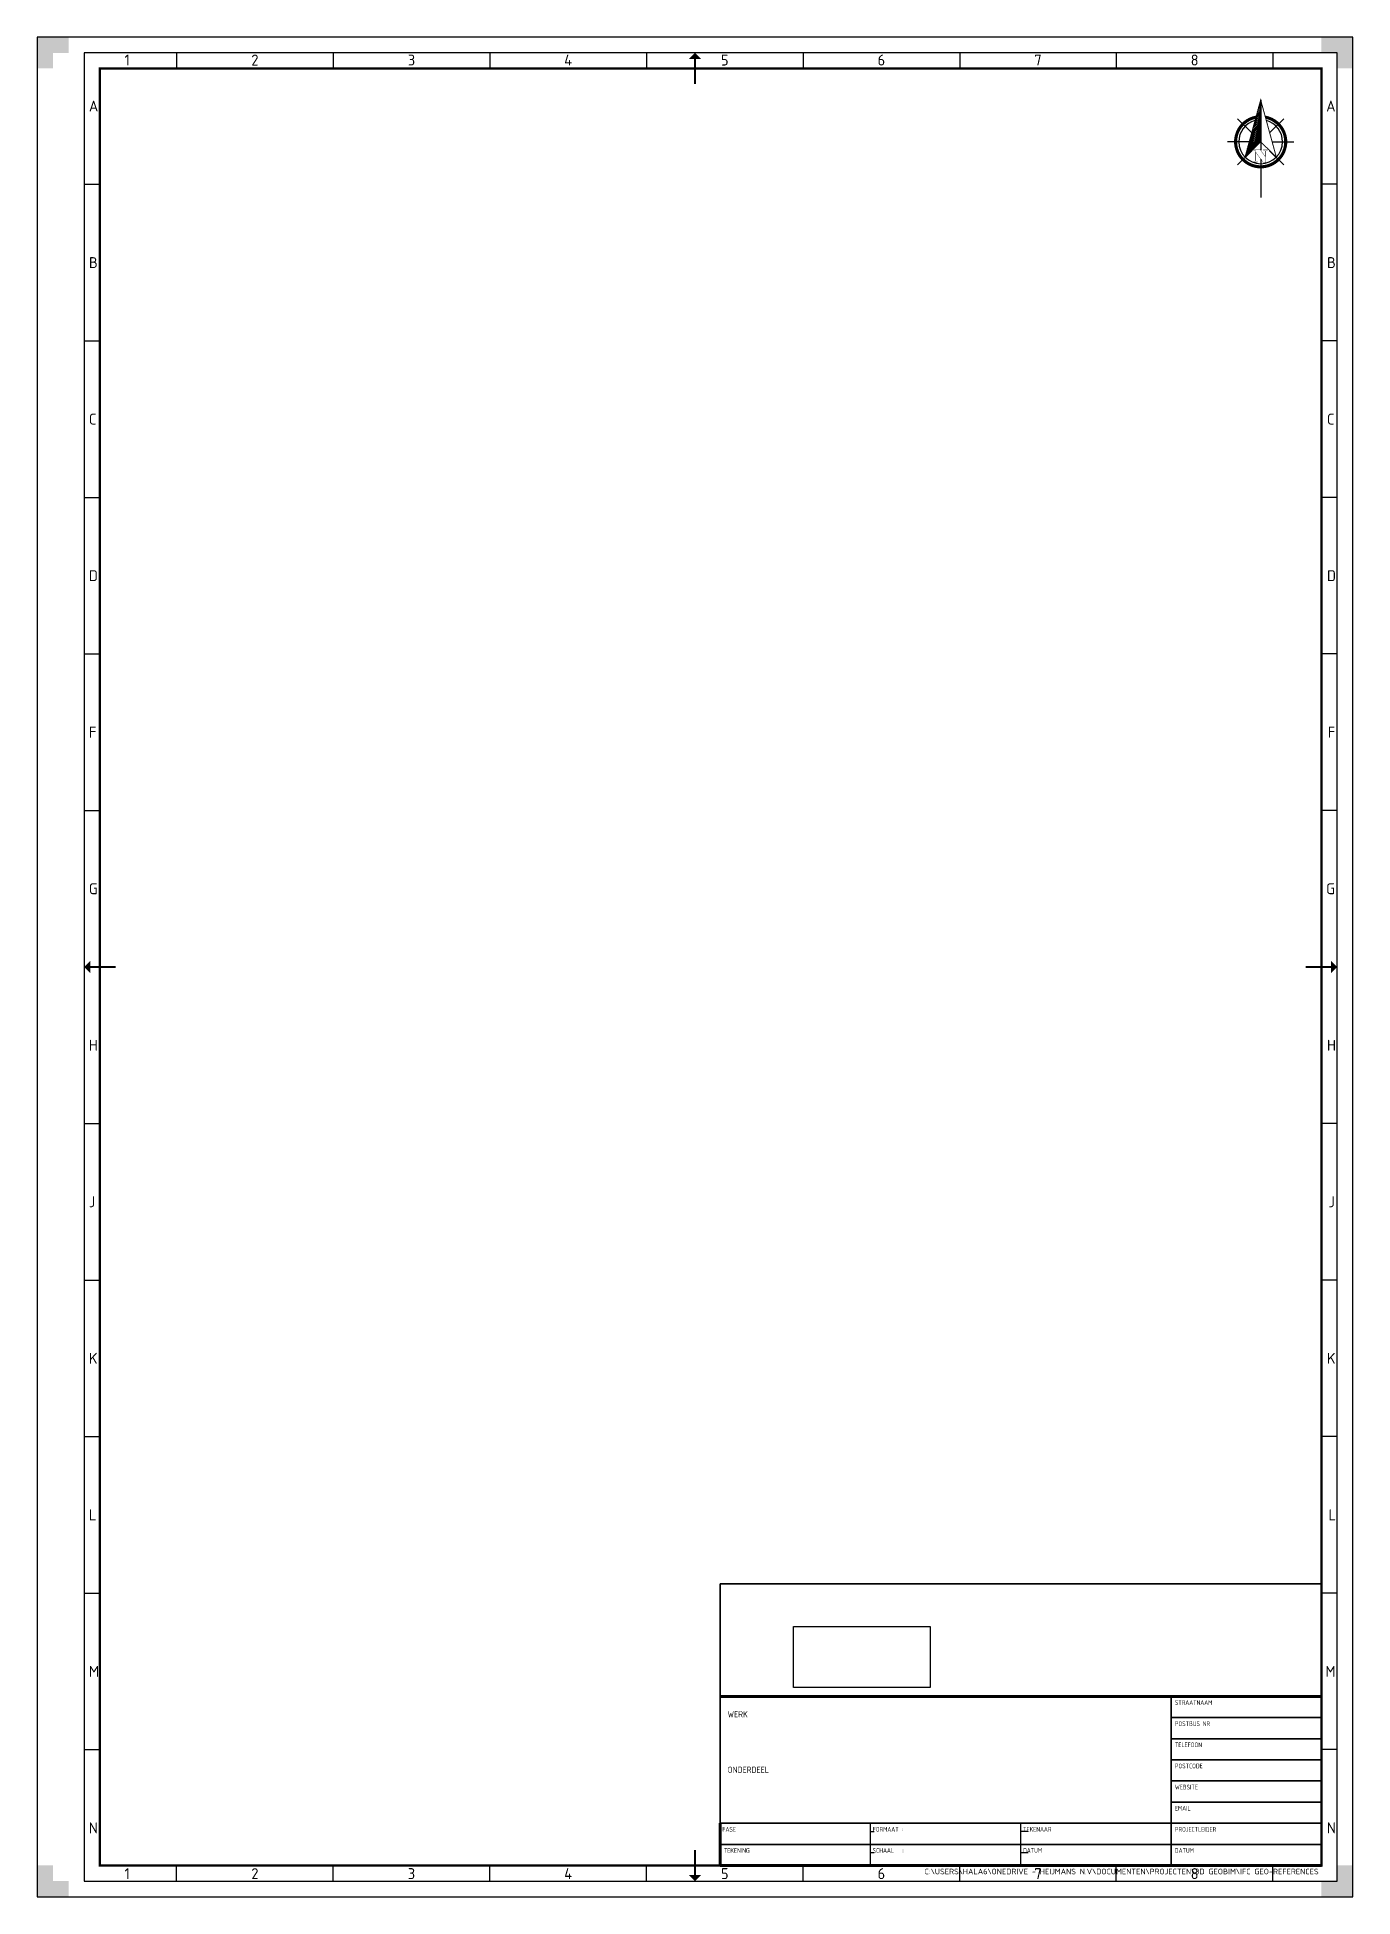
# Paper-space layout 'A2P' of a CAD drawing. Header units: metres, sheet in millimetres. Extents: x 0 to 420, y 0 to 594.
import ezdxf
from ezdxf.enums import TextEntityAlignment as Align

# ---------------------------------------------------------------- set-up
doc = ezdxf.new("R2010")
doc.units = ezdxf.units.M
doc.layers.get('0').update_dxf_attribs({"lineweight": 18})
doc.layers.add('kader', color=250, linetype='Continuous')
doc.layers.add('X-XX-AL-viewports', color=250, linetype='Continuous')
doc.layers.add('X-XX-AL-A60', color=7, linetype='Continuous', lineweight=25, true_color=0x666666)
for name, color, linetype, lineweight in [('X-XX-AL-TEKENBLAD-S', 7, 'Continuous', 25), ('X-XX-AL-TEKENBLAD_KADER-G', 7, 'Continuous', 25), ('X-XX-AL-TEKENBLAD_KADER_AFSNIJMARKERING-G', 7, 'Continuous', 25), ('X-XX-AL-TEKENBLAD_KADER_CENTERMARKERING-G', 7, 'Continuous', 25), ('X-XX-AL-TEKENBLAD_KADER_ROOSTERVERDELING-G', 7, 'Continuous', 25), ('X-XX-AL-TEKENBLAD_KADER_ROOSTERVERDELING-T35', 7, 'Continuous', 35), ('X-XX-AL-TEKENBLAD_KADER_VOUWMERK-G', 7, 'Continuous', 18), ('X-XX-AL-TEKENBLAD_TITELBLOK-G', 7, 'Continuous', 25), ('X-XX-AL-TEKENBLAD_TITELBLOK-T', 7, 'Continuous', 25)]:
    doc.layers.add(name, color=color, linetype=linetype, lineweight=lineweight)
doc.styles.add('arial', font='NLCS-ISO.ttf')
doc.styles.add('NLCS-ISO', font='NLCS-ISO.ttf')
doc.styles.add('Verdana', font='NLCS-ISO.ttf')
picture_1 = doc.add_image_def('image1.png', size_in_pixel=(400, 178))

# ---------------------------------------------------------------- blocks, each defined once
blk = doc.blocks.new('*X2')
at = {"color": 0}
for p, q in [((147.15, -410.22), (147.62, -409.76)), ((147.35, -409.49), (147.62, -409.23)), ((147.55, -408.76), (147.62, -408.7)), ((144.96, -418.25), (147.62, -415.59)), ((145.16, -417.52), (147.62, -415.06)), ((145.36, -416.79), (147.62, -414.53)), ((145.56, -416.06), (147.62, -414)), ((145.76, -415.33), (147.62, -413.47)), ((145.96, -414.6), (147.62, -412.94)), ((146.16, -413.87), (147.62, -412.41)), ((146.36, -413.14), (147.62, -411.88)), ((146.55, -412.41), (147.62, -411.35)), ((146.75, -411.68), (147.62, -410.82)), ((146.95, -410.95), (147.62, -410.29)), ((142.76, -426.28), (147.62, -421.42)), ((142.96, -425.55), (147.62, -420.89)), ((143.16, -424.82), (147.62, -420.36)), ((143.36, -424.09), (147.62, -419.83)), ((143.56, -423.36), (147.62, -419.3)), ((143.76, -422.63), (147.62, -418.77)), ((143.96, -421.9), (147.62, -418.24)), ((144.16, -421.17), (147.62, -417.71)), ((144.36, -420.44), (147.62, -417.18)), ((144.56, -419.71), (147.62, -416.65)), ((144.76, -418.98), (147.62, -416.12))]:
    blk.add_line(p, q, dxfattribs=at)
blk = doc.blocks.new('Npijl12')
for p, q in [((0, 31.2), (0, 15.11)), ((-2.87, 20.7), (-7.37, 25.19)), ((2.87, 20.7), (7.37, 25.19)), ((-3.66, 17.83), (-10.62, 17.83)), ((3.66, 17.83), (10.62, 17.83)), ((-2.87, 14.95), (-7.37, 10.46)), ((0, 12.33), (0, 0)), ((2.87, 14.95), (7.37, 10.46))]:
    blk.add_line(p, q)
for points, const_width in [([(-5.01, 12.87), (0, 31.2), (5, 12.93), (0, 17.83), (-5.01, 12.87)], 0.3), ([(-1.55, 11.89), (-1.55, 11.83), (-1.54, 11.76), (-1.53, 11.7), (-1.52, 11.65), (-1.51, 11.61), (-1.49, 11.57), (-1.47, 11.54), (-1.45, 11.52), (-1.42, 11.51), (-1.39, 11.5), (-1.34, 11.48), (-1.29, 11.47), (-1.23, 11.46), (-1.16, 11.45), (-1.08, 11.44), (-1, 11.44), (-1, 11.29), (-2.34, 11.29), (-2.34, 11.44), (-2.3, 11.44), (-2.23, 11.44), (-2.16, 11.45), (-2.09, 11.46), (-2.04, 11.47), (-1.99, 11.48), (-1.95, 11.5), (-1.91, 11.51), (-1.88, 11.52), (-1.86, 11.54), (-1.83, 11.57), (-1.81, 11.61), (-1.8, 11.65), (-1.78, 11.7), (-1.77, 11.75), (-1.76, 11.82), (-1.76, 11.88), (-1.76, 15.16), (-2.34, 15.16), (-2.34, 15.32), (-0.16, 15.32), (1.44, 13.12), (1.44, 14.69), (1.44, 14.76), (1.43, 14.82), (1.42, 14.88), (1.41, 14.93), (1.4, 14.98), (1.38, 15.02), (1.36, 15.04), (1.34, 15.06), (1.31, 15.09), (1.27, 15.11), (1.22, 15.12), (1.17, 15.14), (1.11, 15.15), (1.04, 15.16), (0.97, 15.16), (0.89, 15.16), (0.87, 15.16), (0.87, 15.32), (2.21, 15.32), (2.21, 15.16), (2.17, 15.16), (2.09, 15.16), (2.03, 15.16), (1.97, 15.15), (1.91, 15.14), (1.86, 15.13), (1.82, 15.11), (1.78, 15.1), (1.76, 15.08), (1.74, 15.05), (1.72, 15.02), (1.7, 14.98), (1.68, 14.94), (1.67, 14.89), (1.66, 14.82), (1.66, 14.76), (1.66, 14.69), (1.66, 11.29), (0.75, 11.29), (-1.55, 14.49), (-1.55, 11.89), (-1.55, 11.89)], 0.1)]:
    blk.add_lwpolyline(points, dxfattribs=dict(const_width=const_width))
at = {"const_width": 1}
for points in [[(-8, 17.83, 1), (8, 17.83, 0.359415), (1.52, 25.68, 1)], [(-1.52, 25.68, 0.359415), (-8, 17.83, 1)]]:
    blk.add_lwpolyline(points, format="xyb", dxfattribs=at)
for start, end in [(105.02696, 180), (0, 74.97304), (180, 0)]:
    blk.add_arc((0, 17.83), 7, start, end)
blk.add_blockref('*X2', (-147.62, 439.72))
blk = doc.blocks.new('SAL-TEKENBLAD_A2_594X420-SO')
at = {"layer": 'X-XX-AL-TEKENBLAD_KADER_AFSNIJMARKERING-G'}
for points in [[(10, 594), (0, 594), (0, 584), (5, 584), (5, 589), (10, 589)], [(420, 584), (420, 594), (410, 594), (410, 589), (415, 589), (415, 584)], [(0, 10), (0, 0), (10, 0), (10, 5), (5, 5), (5, 10)], [(410, 0), (420, 0), (420, 10), (415, 10), (415, 5), (410, 5)]]:
    blk.add_hatch(color=256, dxfattribs=at).paths.add_polyline_path(points)
at = {"layer": 'X-XX-AL-TEKENBLAD_KADER_VOUWMERK-G'}
for points in [[(208, 587), (210, 589), (212, 587)], [(17, 299), (15, 297), (17, 295)], [(413, 299), (415, 297), (413, 295)], [(208, 7), (210, 5), (212, 7)]]:
    blk.add_hatch(color=256, dxfattribs=at).paths.add_polyline_path(points)
at = {"flags": 128}
blk.add_lwpolyline([(0, 0), (420, 0), (420, 594), (0, 594)], close=True, dxfattribs=at)
blk.add_lwpolyline([(0, 0), (420, 0), (420, 594), (0, 594)], close=True, dxfattribs=at)
at = {"layer": 'X-XX-AL-TEKENBLAD_KADER-G'}
for p, q in [((420, 594), (0, 594)), ((0, 594), (0, 0)), ((420, 0), (420, 594)), ((0, 0), (420, 0))]:
    blk.add_line(p, q, dxfattribs=at)
at = {"layer": 'X-XX-AL-TEKENBLAD_KADER-G', "const_width": 0.7, "flags": 128}
blk.add_lwpolyline([(20, 10), (410, 10), (410, 584), (20, 584)], close=True, dxfattribs=at)
at = {"layer": 'X-XX-AL-TEKENBLAD_KADER_CENTERMARKERING-G', "const_width": 0.7, "flags": 128}
for points in [[(210, 588.14), (210, 579)], [(15, 297), (25, 297)], [(415, 297), (405, 297)], [(210, 5.88), (210, 15)]]:
    blk.add_lwpolyline(points, dxfattribs=at)
at = {"layer": 'X-XX-AL-TEKENBLAD_KADER_ROOSTERVERDELING-G'}
for p, q in [((15, 589), (15, 5)), ((415, 589), (15, 589)), ((44.5, 589), (44.5, 584)), ((94.5, 589), (94.5, 584)), ((144.5, 589), (144.5, 584)), ((194.5, 589), (194.5, 584)), ((244.5, 589), (244.5, 584)), ((294.5, 589), (294.5, 584)), ((344.5, 589), (344.5, 584)), ((394.5, 589), (394.5, 584)), ((415, 5), (415, 589)), ((15, 547), (20, 547)), ((415, 547), (410, 547)), ((15, 497), (20, 497)), ((415, 497), (410, 497)), ((15, 447), (20, 447)), ((415, 447), (410, 447)), ((15, 397), (20, 397)), ((415, 397), (410, 397)), ((15, 347), (20, 347)), ((415, 347), (410, 347)), ((15, 247), (20, 247)), ((415, 247), (410, 247)), ((15, 197), (20, 197)), ((415, 197), (410, 197)), ((15, 147), (20, 147)), ((415, 147), (410, 147)), ((15, 97), (20, 97)), ((415, 97), (410, 97)), ((15, 47), (20, 47)), ((415, 47), (410, 47)), ((44.5, 5), (44.5, 10)), ((94.5, 5), (94.5, 10)), ((144.5, 5), (144.5, 10)), ((194.5, 5), (194.5, 10)), ((244.5, 5), (244.5, 10)), ((294.5, 5), (294.5, 10)), ((344.5, 5), (344.5, 10)), ((394.5, 5), (394.5, 10)), ((15, 5), (415, 5))]:
    blk.add_line(p, q, dxfattribs=at)
at = {"layer": 'X-XX-AL-TEKENBLAD_KADER_VOUWMERK-G'}
for p, q in [((210, 589), (210, 584)), ((420, 589), (420, 584)), ((210, 5), (210, 10))]:
    blk.add_line(p, q, dxfattribs=at)
at = {"layer": 'X-XX-AL-TEKENBLAD_KADER_ROOSTERVERDELING-T35', "lineweight": 35, "style": 'NLCS-ISO'}
for s, p in [('1', (28.72, 583.9)), ('2', (69.5, 583.9)), ('3', (119.5, 583.9)), ('4', (169.5, 583.9)), ('5', (219.5, 583.9)), ('6', (269.5, 583.9)), ('7', (319.5, 583.9)), ('8', (369.5, 583.9)), ('1', (28.72, 4.6)), ('2', (69.5, 4.6)), ('3', (119.5, 4.6)), ('4', (169.5, 4.6)), ('5', (219.5, 4.6)), ('6', (269.5, 4.6)), ('7', (319.5, 4.6)), ('8', (369.5, 4.6))]:
    blk.add_text(s, height=3.5, dxfattribs=at).set_placement(p, align=Align.BOTTOM_CENTER)
for s, p in [('A', (16.5, 572)), ('A', (411.5, 572)), ('B', (16.5, 522)), ('B', (411.75, 522)), ('C', (16.5, 472)), ('C', (411.75, 472)), ('D', (16.5, 422)), ('D', (411.75, 422)), ('F', (16.5, 372)), ('F', (412, 372)), ('G', (16.5, 322)), ('G', (411.5, 322)), ('H', (16.5, 272)), ('H', (411.75, 272)), ('J', (16.5, 222)), ('J', (412.25, 222)), ('K', (16.5, 172)), ('K', (411.75, 172)), ('L', (16.5, 122)), ('L', (412.25, 122)), ('M', (16.5, 72)), ('M', (411.25, 72)), ('N', (16.5, 22)), ('N', (411.75, 22))]:
    blk.add_text(s, height=3.5, dxfattribs=at).set_placement(p, align=Align.MIDDLE_LEFT)
blk = doc.blocks.new('Nieuw tekenhoofd 2-6-2017')
at = {"layer": 'X-XX-AL-TEKENBLAD_TITELBLOK-G', "linetype": 'Continuous', "lineweight": 35}
for p, q in [((0, 90), (-192, 90)), ((-192, 13.5), (-192, 90)), ((0, 54), (-192, 54)), ((-192, 54), (-48, 54)), ((-48, 0), (-48, 54)), ((-48, 47.25), (0, 47.25)), ((-48, 40.5), (0, 40.5)), ((-48, 33.75), (0, 33.75)), ((-48, 27), (0, 27)), ((-48, 20.25), (0, 20.25)), ((-192, 13.5), (0, 13.5)), ((-192, 6.75), (0, 6.75))]:
    blk.add_line(p, q, dxfattribs=at)
at = {"layer": 'X-XX-AL-TEKENBLAD_TITELBLOK-G', "linetype": 'Continuous', "lineweight": 70}
for p, q in [((-192, 54), (0, 54)), ((-192, 0), (-192, 13.5)), ((-192, 0), (0, 0))]:
    blk.add_line(p, q, dxfattribs=at)
at = {"layer": 'X-XX-AL-TEKENBLAD_TITELBLOK-G', "linetype": 'Continuous'}
for p, q in [((-48, 27), (0, 27)), ((-144, 0), (-144, 13.5)), ((-96, 0), (-96, 13.5))]:
    blk.add_line(p, q, dxfattribs=at)
at = {"layer": 'X-XX-AL-viewports'}
for points in [[(-192, 54), (-192, 90)], [(0, 90), (0, 0)], [(-192, 13.5), (-192, 54)], [(-48, 18), (-48, 9)], [(-142.8, 10.8), (-144, 10.8)], [(-93.6, 10.81), (-96, 10.81)], [(-142.8, 4.05), (-144, 4.05)], [(-93.6, 4.06), (-96, 4.06)]]:
    blk.add_lwpolyline(points, dxfattribs=at)
at = {"layer": 'X-XX-AL-TEKENBLAD_TITELBLOK-T', "linetype": 'Continuous', "style": 'arial', "width": 0.8}
for s, height, p in [('WERK', 2, (-189.6, 47.3)), ('STRAATNAAM', 1.5, (-46.8, 51.3)), ('POSTBUS NR', 1.5, (-46.8, 44.55)), ('TELEFOON', 1.5, (-46.8, 37.8)), ('ONDERDEEL', 2, (-189.6, 29.58)), ('POSTCODE', 1.5, (-46.8, 31.05)), ('WEBSITE', 1.5, (-46.8, 24.3)), ('EMAIL', 1.5, (-46.8, 17.55)), ('FASE ', 1.5, (-191.27, 10.81)), ('FORMAAT :', 1.5, (-143.27, 10.81)), ('TEKENAAR', 1.5, (-95.27, 10.81)), ('PROJECTLEIDER', 1.5, (-46.8, 10.8)), ('TEKENING', 1.5, (-190.8, 4.05)), ('SCHAAL   :', 1.5, (-143.27, 4.06)), ('DATUM', 1.5, (-95.27, 4.06)), ('DATUM', 1.5, (-46.8, 4.05))]:
    blk.add_text(s, height=height, dxfattribs=at).set_placement(p)
at = {"layer": 'X-XX-AL-TEKENBLAD_TITELBLOK-T', "insert": (-0.89, -1.92), "char_height": 1.8, "attachment_point": 6, "style": 'arial'}
blk.add_mtext('C:\\\\USERS\\\\HALA6\\\\ONEDRIVE - HEIJMANS N.V\\\\DOCUMENTEN\\\\PROJECTEN\\\\3D GEOBIM\\\\IFC GEO-REFERENCES', dxfattribs=at)
at = {"layer": 'X-XX-AL-viewports', "style": 'Verdana'}
for tag, p, height in [('PROJECT-LABEL', (-167.91, 45.25), 5), ('PROJECT-LABEL2', (-167.91, 36.89), 5), ('ONDERDEEL_1', (-167.91, 29.58), 4), ('ONDERDEEL_2', (-167.91, 22.89), 4), ('ONDERDEEL_3', (-167.91, 16.21), 4), ('FASE', (-174.48, 8.55), 3), ('FORMAAT', (-131.83, 8.55), 3), ('TEKENAAR', (-83.33, 8.55), 3), ('PROJECTLEIDER', (-30.82, 8.55), 3), ('TEKENING-NR', (-174.48, 1.8), 3), ('SCHAAL', (-131.83, 1.8), 3), ('DATUM', (-83.33, 1.8), 3), ('DAUM?', (-30.82, 1.8), 3)]:
    blk.add_attdef(tag, p, '', height=height, dxfattribs=at)
image = blk.add_image(picture_1, insert=(-168.59, 56.88), size_in_units=(43.7, 19.45))
image.dxf.flags = 7

psp = doc.layouts.new('A2P')

# ---------------------------------------------------------------- block references
at = {"layer": 'kader'}
psp.add_blockref('Npijl12', (390.59, 542.69), dxfattribs=at)
at = {"layer": 'X-XX-AL-A60'}
psp.add_blockref('Nieuw tekenhoofd 2-6-2017', (410, 9.93), dxfattribs=at)
at = {"layer": 'X-XX-AL-TEKENBLAD-S'}
psp.add_blockref('SAL-TEKENBLAD_A2_594X420-SO', (0, -0.07), dxfattribs=at)

doc.saveas('drawing.dxf')
